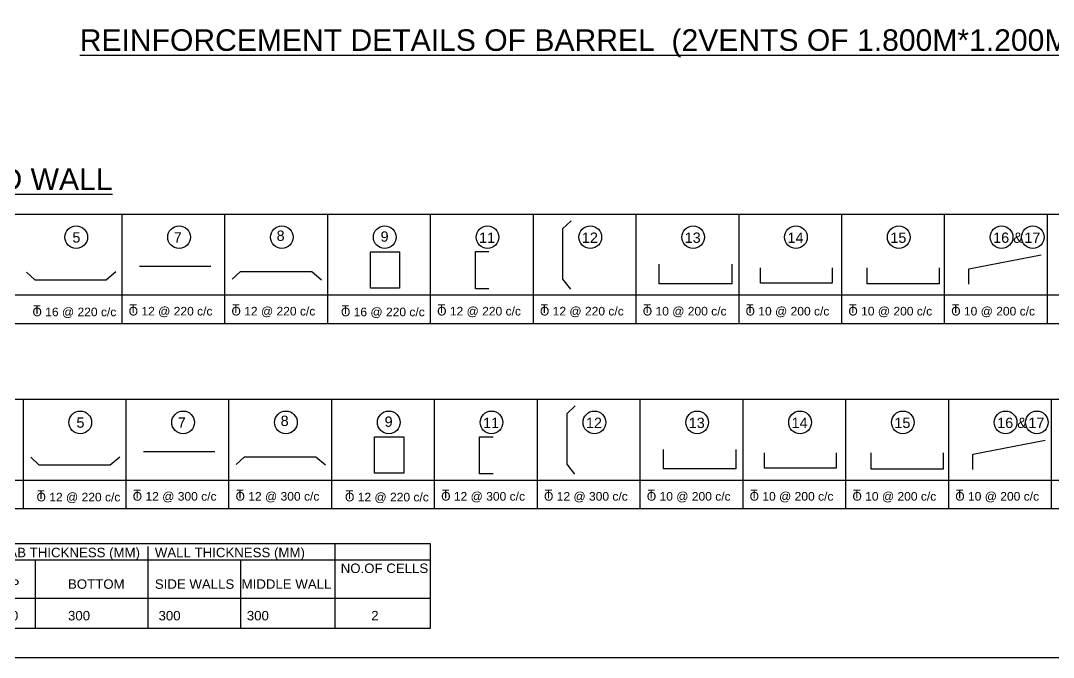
# Model space of a CAD drawing. Header units: millimetres. Extents: x 5124 to 6568637, y 2311 to 91879094.
# Drawn here: x 3737288 to 3749275, y 45933175 to 45940569 of the extents above; entities that cross this region are included whole.
import ezdxf

# ---------------------------------------------------------------- set-up
doc = ezdxf.new("R2010")
doc.units = ezdxf.units.MM
doc.header["$MEASUREMENT"] = 0
doc.layers.add('DRAWING', color=7, linetype='Continuous')
doc.layers.add('TEXT', color=7, linetype='Continuous')
doc.styles.get("Standard").update_dxf_attribs({"font": 'arial.ttf', "height": 120})

msp = doc.modelspace()

# ---------------------------------------------------------------- linework, layer by layer
at = {"layer": 'DRAWING', "linetype": 'Continuous'}
for p, q in [((3744701.7, 45937512.5), (3744701.7, 45937739.2)), ((3745543.9, 45937739.2), (3745543.9, 45937512.5)), ((3745876.1, 45937521), (3745876.1, 45937698.9)), ((3746706.3, 45937698.9), (3746706.3, 45937521)), ((3747113.8, 45937512.2), (3747113.8, 45937699.1)), ((3747948.2, 45937699.1), (3747948.2, 45937512.2)), ((3745543.9, 45937512.5), (3744701.7, 45937512.5)), ((3746706.3, 45937521), (3745876.1, 45937521)), ((3747948.2, 45937512.2), (3747113.8, 45937512.2)), ((3744748.7, 45935362.6), (3744748.7, 45935589.3)), ((3745590.9, 45935589.3), (3745590.9, 45935362.6)), ((3745923.1, 45935371.1), (3745923.1, 45935549)), ((3746753.3, 45935549), (3746753.3, 45935371.1)), ((3747160.8, 45935362.3), (3747160.8, 45935549.2)), ((3747995.2, 45935549.2), (3747995.2, 45935362.3)), ((3733809.9, 45934498.4), (3742043, 45934498.4)), ((3742043, 45934498.4), (3742043, 45933510.4)), ((3742043, 45933510.4), (3733809.9, 45933510.4))]:
    msp.add_line(p, q, dxfattribs=at)
for points in [[(3763651.2, 45955991.2), (3731185.6, 45955991.2), (3731185.6, 45933175.2), (3763651.2, 45933175.2)], [(3733600.8, 45938321.5), (3751743.9, 45938321.5), (3751743.9, 45937048.9), (3733600.8, 45937048.9)], [(3741347.6, 45937884.6), (3741687.2, 45937884.6), (3741687.2, 45937462.3), (3741347.6, 45937462.3)], [(3733647.8, 45936171.6), (3751790.9, 45936171.6), (3751790.9, 45934898.9), (3733647.8, 45934898.9)], [(3741394.6, 45935734.7), (3741734.2, 45935734.7), (3741734.2, 45935312.3), (3741394.6, 45935312.3)]]:
    msp.add_lwpolyline(points, close=True, dxfattribs=at)
for points in [[(3738462.2, 45938321.5), (3738462.2, 45937048.9)], [(3739655.6, 45938321.5), (3739655.6, 45937048.9)], [(3740849.1, 45938321.5), (3740849.1, 45937048.9)], [(3742042.5, 45938321.5), (3742042.5, 45937048.9)], [(3743235.9, 45938321.5), (3743235.9, 45937048.9)], [(3743579.3, 45938151.7), (3743679.4, 45938244)], [(3744429.3, 45938321.5), (3744429.3, 45937048.9)], [(3745622.7, 45938321.5), (3745622.7, 45937048.9)], [(3746816.2, 45938321.5), (3746816.2, 45937048.9)], [(3748009.6, 45938321.5), (3748009.6, 45937048.9)], [(3749203, 45938321.5), (3749203, 45937048.9)], [(3743579.3, 45938151.7), (3743579.3, 45937568.6), (3743671.7, 45937452.5)], [(3742724.4, 45937455.3), (3742567.3, 45937455.3), (3742567.3, 45937886.8), (3742724.4, 45937886.8)], [(3748295.2, 45937507.4), (3748295.2, 45937685), (3749135.1, 45937847.5)], [(3737357.7, 45937648.7), (3737451.5, 45937560.7), (3738279.8, 45937560.7), (3738393.9, 45937654.4)], [(3738667.6, 45937715.9), (3739496.7, 45937715.9)], [(3739744.5, 45937566.5), (3739838.4, 45937654.5), (3740666.6, 45937654.5), (3740780.7, 45937560.7)], [(3733600.8, 45937383.4), (3751743.9, 45937383.4)], [(3737315.8, 45936171.6), (3737315.8, 45934898.9)], [(3738509.2, 45936171.6), (3738509.2, 45934898.9)], [(3739702.6, 45936171.6), (3739702.6, 45934898.9)], [(3740896.1, 45936171.6), (3740896.1, 45934898.9)], [(3742089.5, 45936171.6), (3742089.5, 45934898.9)], [(3743282.9, 45936171.6), (3743282.9, 45934898.9)], [(3743626.3, 45936001.8), (3743726.4, 45936094.1)], [(3744476.3, 45936171.6), (3744476.3, 45934898.9)], [(3745669.7, 45936171.6), (3745669.7, 45934898.9)], [(3746863.2, 45936171.6), (3746863.2, 45934898.9)], [(3748056.6, 45936171.6), (3748056.6, 45934898.9)], [(3749250, 45936171.6), (3749250, 45934898.9)], [(3743626.3, 45936001.8), (3743626.3, 45935418.7), (3743718.7, 45935302.5)], [(3742771.4, 45935305.3), (3742614.3, 45935305.3), (3742614.3, 45935736.9), (3742771.4, 45935736.9)], [(3748342.2, 45935357.5), (3748342.2, 45935535.1), (3749182.1, 45935697.6)], [(3737404.7, 45935498.7), (3737498.5, 45935410.7), (3738326.8, 45935410.7), (3738440.9, 45935504.5)], [(3738714.6, 45935566), (3739543.7, 45935566)], [(3739791.5, 45935416.5), (3739885.4, 45935504.6), (3740713.6, 45935504.6), (3740827.7, 45935410.8)], [(3738765.4, 45934463), (3738765.4, 45933510.4)], [(3740935.7, 45934498.4), (3740935.7, 45933510.4)], [(3733809.9, 45934305.9), (3742043, 45934305.9)], [(3737456.8, 45934305.9), (3737456.8, 45933510.4)], [(3739842.2, 45934305.9), (3739842.2, 45933510.4)], [(3733809.9, 45933862), (3742043, 45933862)]]:
    msp.add_lwpolyline(points, dxfattribs=at)
for centre in [(3737933.7, 45938053.9), (3739127.1, 45938053.9), (3740320.5, 45938053.9), (3741513.9, 45938053.9), (3742707.3, 45938053.9), (3743900.8, 45938053.9), (3745094.2, 45938053.9), (3746287.6, 45938053.9), (3747481, 45938053.9), (3748674.5, 45938053.9), (3749036.6, 45938053.9), (3737980.7, 45935903.9), (3739174.1, 45935903.9), (3740367.5, 45935903.9), (3741560.9, 45935903.9), (3742754.3, 45935903.9), (3743947.8, 45935903.9), (3745141.2, 45935903.9), (3746334.6, 45935903.9), (3747528, 45935903.9), (3748721.5, 45935903.9), (3749083.6, 45935903.9)]:
    msp.add_circle(centre, 131.6, dxfattribs=at)
at = {"layer": 'TEXT', "linetype": 'Continuous'}
for p, q in [((3746753.3, 45935371.1), (3745923.1, 45935371.1)), ((3745590.9, 45935362.6), (3744748.7, 45935362.6)), ((3747995.2, 45935362.3), (3747160.8, 45935362.3))]:
    msp.add_line(p, q, dxfattribs=at)
msp.add_lwpolyline([(3733647.8, 45935233.5), (3751790.9, 45935233.5)], dxfattribs=at)

# ---------------------------------------------------------------- texts
at = {"layer": 'DRAWING'}
for s, p in [('8', (3740259.1, 45938011.8)), ('9', (3741465.9, 45938001.8)), ('5', (3737889, 45937991.7)), ('7', (3739065.7, 45937991.7)), ('11', (3742609.1, 45937988.4)), ('12', (3743802.5, 45937988.4)), ('13', (3744995.9, 45937988.4)), ('14', (3746189.4, 45937988.4)), ('15', (3747382.8, 45937988.4)), ('16 &', (3748576.2, 45937988.4)), ('17', (3748938.4, 45937988.4)), ('8', (3740306.1, 45935861.9)), ('9', (3741512.9, 45935851.8)), ('5', (3737936, 45935841.8)), ('7', (3739112.7, 45935841.8)), ('11', (3742656.1, 45935838.5)), ('12', (3743849.5, 45935838.5)), ('13', (3745042.9, 45935838.5)), ('14', (3746236.4, 45935838.5)), ('15', (3747429.8, 45935838.5)), ('16 &', (3748623.2, 45935838.5)), ('17', (3748985.4, 45935838.5))]:
    msp.add_text(s, height=120, dxfattribs=at).set_placement(p)
at = {"layer": 'TEXT'}
for s, height, p in [('%%UREINFORCEMENT DETAILS OF BARREL  (2VENTS OF 1.800M*1.200M EACH)', 250, (3737974.1, 45940217.9)), ('%%UEMBANKMENT & HEAD WALL', 250, (3733445.7, 45938602.8)), ('O 16 @ 220 c/c', 100, (3737426.3, 45937136.2)), ('T', 100, (3737434.9, 45937164.1)), ('O 12 @ 220 c/c', 100, (3738542.6, 45937145)), ('T', 100, (3738551.2, 45937172.9)), ('O 12 @ 220 c/c', 100, (3739736, 45937145)), ('T', 100, (3739744.7, 45937172.9)), ('O 16 @ 220 c/c', 100, (3741006.6, 45937136.2)), ('T', 100, (3741015.2, 45937164.1)), ('O 12 @ 220 c/c', 100, (3742122.9, 45937145)), ('T', 100, (3742131.5, 45937172.9)), ('O 12 @ 220 c/c', 100, (3743316.3, 45937145)), ('T', 100, (3743324.9, 45937172.9)), ('O 10 @ 200 c/c', 100, (3744509.7, 45937145)), ('T', 100, (3744518.3, 45937172.9)), ('O 10 @ 200 c/c', 100, (3745703.1, 45937145)), ('T', 100, (3745711.8, 45937172.9)), ('O 10 @ 200 c/c', 100, (3746896.5, 45937145)), ('T', 100, (3746905.2, 45937172.9)), ('O 10 @ 200 c/c', 100, (3748090, 45937145)), ('T', 100, (3748098.6, 45937172.9)), ('O 12 @ 220 c/c', 100, (3737473.3, 45934986.2)), ('T', 100, (3737481.9, 45935014.1)), ('O 12 @ 300 c/c', 100, (3738589.6, 45934995)), ('T', 100, (3738598.2, 45935022.9)), ('O 12 @ 300 c/c', 100, (3739783, 45934995)), ('T', 100, (3739791.7, 45935022.9)), ('O 12 @ 220 c/c', 100, (3741053.6, 45934986.2)), ('T', 100, (3741062.2, 45935014.1)), ('O 12 @ 300 c/c', 100, (3742169.9, 45934995)), ('T', 100, (3742178.5, 45935022.9)), ('O 12 @ 300 c/c', 100, (3743363.3, 45934995)), ('T', 100, (3743371.9, 45935022.9)), ('O 10 @ 200 c/c', 100, (3744556.7, 45934995)), ('T', 100, (3744565.3, 45935022.9)), ('O 10 @ 200 c/c', 100, (3745750.1, 45934995)), ('T', 100, (3745758.8, 45935022.9)), ('O 10 @ 200 c/c', 100, (3746943.5, 45934995)), ('T', 100, (3746952.2, 45935022.9)), ('O 10 @ 200 c/c', 100, (3748137, 45934995)), ('T', 100, (3748145.6, 45935022.9))]:
    msp.add_text(s, height=height, dxfattribs=at).set_placement(p)
at = {"layer": 'TEXT', "linetype": 'Continuous', "insert": (3733877.9, 45934447.8), "char_height": 110, "width": 8999.72, "attachment_point": 1}
msp.add_mtext('^I^I^I^I^I^I     ^ISLAB THICKNESS (MM)^I   WALL THICKNESS (MM)\\PCHAINAGE^I    WIDTH^I       HEIGHT^I^I^I^I^I^I^I^I^I^I      ^I  NO.OF CELLS\\P      (KM)^I       (MM)^I         (MM)^I^ITOP^I^IBOTTOM^I   SIDE WALLS  MIDDLE WALL\\P\\P321.465^I     1800^I       1200                 300^I^I300^I^I    300                  300^I^I^I2', dxfattribs=at)

doc.saveas('drawing.dxf')
